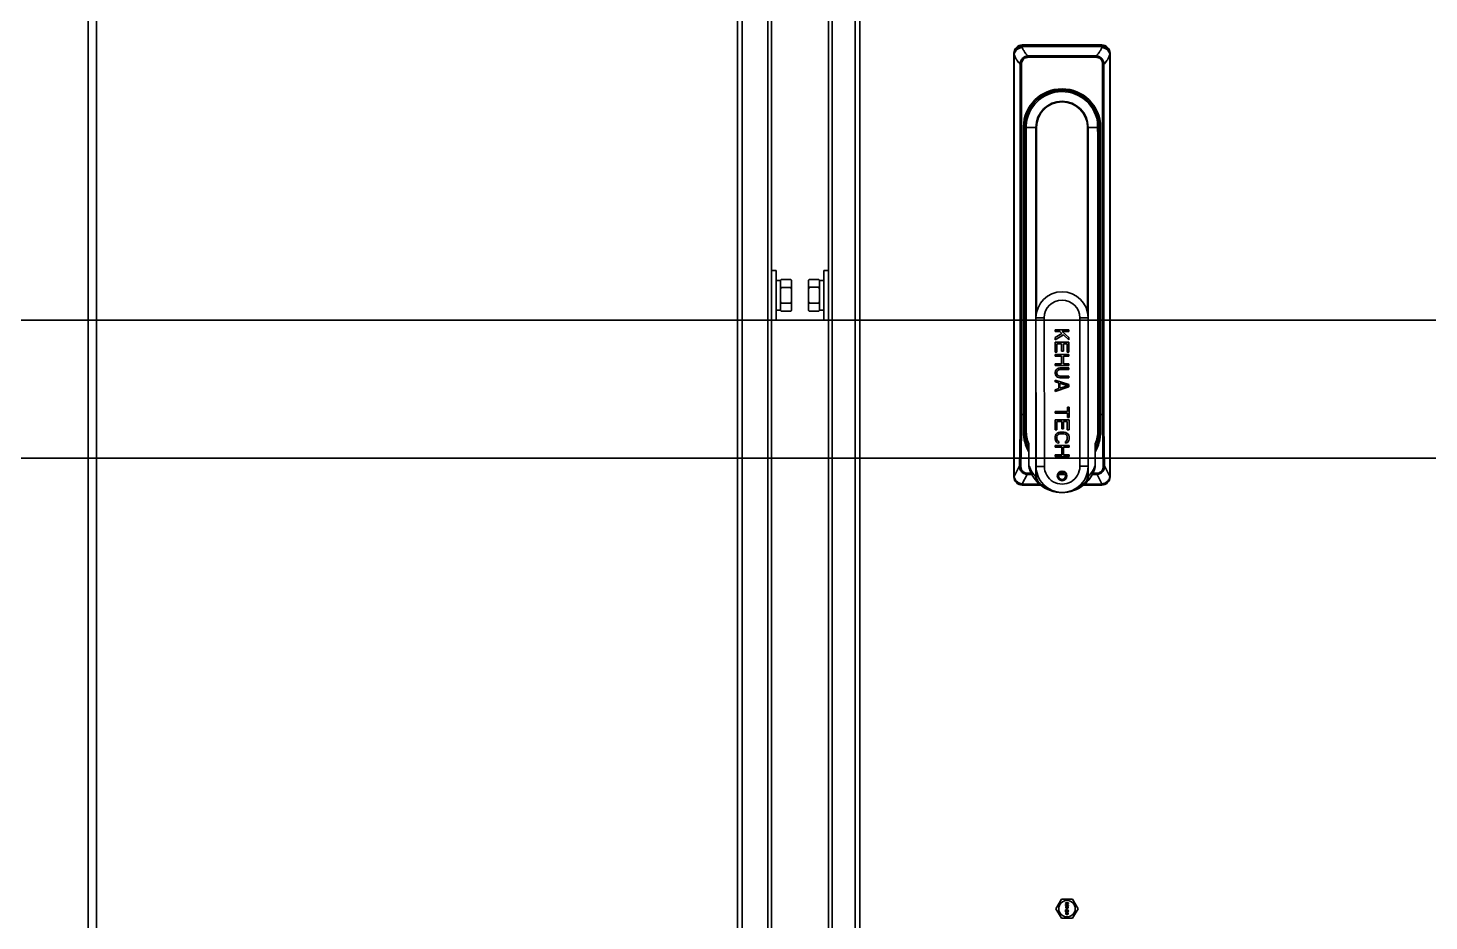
# Model space of a CAD drawing. Header units: millimetres. Extents: x 32496 to 166256, y 3504 to 23939.
# Drawn here: x 67167 to 67676, y 13066 to 13390 of the extents above; entities that cross this region are included whole.
import ezdxf

# ---------------------------------------------------------------- set-up
doc = ezdxf.new("R2010")
doc.units = ezdxf.units.MM
doc.layers.get('0').update_dxf_attribs({"lineweight": 35})

# ---------------------------------------------------------------- blocks, each defined once
blk = doc.blocks.new('DRGTJHYTHRTTR')
at = {"color": 7, "linetype": 'Continuous'}
for p, q in [((60371.04, -49682.69), (46149.04, -49682.69)), ((50389.04, -49732.69), (49034.04, -49732.69))]:
    blk.add_line(p, q, dxfattribs=at)
blk = doc.blocks.new('8-1250')
at = {"linetype": 'Continuous'}
for p, q in [((-5857.13, -32157.29), (-5857.13, -34666.29)), ((-5854.13, -32157.29), (-5854.13, -34666.29)), ((-5621.53, -34566.29), (-5621.53, -32553.29)), ((-5619.83, -32553.29), (-5619.83, -34566.29)), ((-5578.83, -34566.29), (-5578.83, -32553.29)), ((-5577.13, -32553.29), (-5577.13, -34566.29)), ((-5610.53, -34566.29), (-5610.53, -33570.79)), ((-5609.13, -33570.79), (-5609.13, -33675.66)), ((-5588.53, -33675.64), (-5588.53, -33570.79)), ((-5587.13, -33570.79), (-5587.13, -34566.29)), ((-5521.18, -33590.44), (-5521.18, -33590.86)), ((-5521.18, -33743.99), (-5521.18, -33590.86)), ((-5521.1, -33590.86), (-5521.18, -33590.86)), ((-5521.1, -33590.86), (-5521.1, -33743.99)), ((-5518.18, -33587.44), (-5518.18, -33587.98)), ((-5518.18, -33587.44), (-5489.33, -33587.44)), ((-5518.18, -33587.98), (-5518.18, -33588.34)), ((-5489.33, -33587.98), (-5518.18, -33587.98)), ((-5489.33, -33587.98), (-5489.33, -33587.44)), ((-5489.33, -33588.35), (-5489.33, -33587.98)), ((-5486.41, -33743.99), (-5486.41, -33590.86)), ((-5486.33, -33590.86), (-5486.41, -33590.86)), ((-5486.33, -33590.86), (-5486.33, -33590.44)), ((-5486.33, -33590.86), (-5486.33, -33743.99)), ((-5518.94, -33721.54), (-5518.94, -33594.33)), ((-5518.45, -33594.33), (-5518.94, -33594.33)), ((-5518.45, -33594.33), (-5518.45, -33721.54)), ((-5515.96, -33591.39), (-5515.96, -33591.88)), ((-5515.96, -33591.39), (-5491.54, -33591.39)), ((-5491.54, -33591.88), (-5515.96, -33591.88)), ((-5491.54, -33591.88), (-5491.54, -33591.39)), ((-5489.05, -33721.54), (-5489.05, -33594.33)), ((-5488.56, -33594.33), (-5489.05, -33594.33)), ((-5488.56, -33594.33), (-5488.56, -33721.54)), ((-5490.91, -33615.29), (-5490.91, -33617.34)), ((-5517.75, -33617.38), (-5517.25, -33617.41)), ((-5517.75, -33721.54), (-5517.75, -33617.48)), ((-5517.25, -33617.48), (-5517.75, -33617.48)), ((-5517.74, -33617.19), (-5517.24, -33617.2)), ((-5517.25, -33617.48), (-5517.25, -33721.54)), ((-5516.78, -33617.76), (-5516.78, -33617.76)), ((-5516.74, -33617.75), (-5516.75, -33617.75)), ((-5516.74, -33620.25), (-5516.74, -33620.14)), ((-5515.68, -33617.34), (-5516.73, -33617.34)), ((-5516.73, -33617.47), (-5516.73, -33617.34)), ((-5516.73, -33617.54), (-5516.73, -33617.47)), ((-5516.73, -33617.57), (-5516.73, -33617.47)), ((-5516.73, -33617.47), (-5516.73, -33617.54)), ((-5516.73, -33617.54), (-5516.73, -33617.57)), ((-5516.73, -33617.54), (-5516.73, -33617.57)), ((-5516.73, -33617.57), (-5516.73, -33617.54)), ((-5516.73, -33617.54), (-5516.73, -33618.03)), ((-5516.73, -33618.04), (-5516.73, -33617.57)), ((-5516.73, -33618.03), (-5516.73, -33618.74)), ((-5516.73, -33618.63), (-5516.73, -33618.04)), ((-5513.22, -33617.34), (-5515.68, -33617.34)), ((-5513.22, -33744.12), (-5513.22, -33617.34)), ((-5513, -33617.34), (-5513.22, -33617.34)), ((-5513, -33617.34), (-5513, -33684.54)), ((-5494.5, -33684.54), (-5494.5, -33617.34)), ((-5494.28, -33617.34), (-5494.5, -33617.34)), ((-5494.28, -33617.34), (-5494.28, -33713.66)), ((-5490.91, -33617.34), (-5494.28, -33617.34)), ((-5490.77, -33619.28), (-5490.77, -33619.28)), ((-5490.76, -33620.47), (-5490.77, -33619.28)), ((-5490.77, -33619.39), (-5490.77, -33619.28)), ((-5490.26, -33617.2), (-5489.76, -33617.19)), ((-5489.75, -33617.38), (-5490.25, -33617.41)), ((-5490.25, -33721.54), (-5490.25, -33617.48)), ((-5489.75, -33617.48), (-5490.25, -33617.48)), ((-5489.75, -33617.48), (-5489.75, -33721.54)), ((-5516.75, -33622.67), (-5516.75, -33622.68)), ((-5516.75, -33623.13), (-5516.75, -33623.12)), ((-5516.75, -33623.13), (-5516.75, -33727.34)), ((-5490.75, -33622.67), (-5490.75, -33622.68)), ((-5490.75, -33623.12), (-5490.75, -33727.34)), ((-5490.75, -33623.12), (-5490.75, -33623.12)), ((-5609.13, -33669.29), (-5607.53, -33669.29)), ((-5607.53, -33687.29), (-5607.53, -33669.29)), ((-5605.93, -33672.82), (-5605.63, -33672.52)), ((-5605.63, -33672.52), (-5602.23, -33672.52)), ((-5601.93, -33672.82), (-5602.23, -33672.52)), ((-5595.73, -33672.82), (-5595.46, -33672.54)), ((-5595.43, -33672.52), (-5595.46, -33672.54)), ((-5592.03, -33672.52), (-5595.43, -33672.52)), ((-5592.03, -33672.52), (-5592, -33672.54)), ((-5591.73, -33672.82), (-5592, -33672.54)), ((-5590.13, -33669.29), (-5590.13, -33687.29)), ((-5588.53, -33669.29), (-5590.13, -33669.29)), ((-5609.13, -33675.66), (-5609.13, -33680.92)), ((-5607.53, -33672.94), (-5605.93, -33672.94)), ((-5605.93, -33683.76), (-5605.93, -33672.82)), ((-5605.63, -33675.4), (-5602.23, -33675.4)), ((-5601.93, -33683.76), (-5601.93, -33672.82)), ((-5595.73, -33683.76), (-5595.73, -33672.82)), ((-5592.03, -33675.36), (-5595.43, -33675.36)), ((-5591.73, -33683.76), (-5591.73, -33672.82)), ((-5590.13, -33672.94), (-5591.73, -33672.94)), ((-5588.53, -33680.91), (-5588.53, -33675.64)), ((-5609.13, -33680.92), (-5609.13, -33925.66)), ((-5605.63, -33681.18), (-5602.23, -33681.18)), ((-5592.03, -33681.13), (-5595.43, -33681.13)), ((-5588.53, -33925.64), (-5588.53, -33680.91)), ((-5609.13, -33687.29), (-5607.53, -33687.29)), ((-5607.53, -33683.64), (-5605.93, -33683.64)), ((-5605.93, -33683.76), (-5605.63, -33684.06)), ((-5605.63, -33684.06), (-5602.23, -33684.06)), ((-5601.93, -33683.76), (-5602.23, -33684.06)), ((-5595.73, -33683.76), (-5595.46, -33684.03)), ((-5592.03, -33684.06), (-5595.43, -33684.06)), ((-5591.73, -33683.76), (-5592, -33684.03)), ((-5590.13, -33683.64), (-5591.73, -33683.64)), ((-5588.53, -33687.29), (-5590.13, -33687.29)), ((-5510.2, -33686.44), (-5513.2, -33686.45)), ((-5513.16, -33740.35), (-5513.2, -33686.45)), ((-5510.2, -33686.44), (-5510.16, -33740.34)), ((-5497.26, -33740.33), (-5497.3, -33686.43)), ((-5494.3, -33686.43), (-5497.3, -33686.43)), ((-5494.3, -33686.43), (-5494.26, -33740.33)), ((-5506.25, -33690.79), (-5506.25, -33691.4)), ((-5501.25, -33690.79), (-5506.25, -33690.79)), ((-5506.25, -33691.4), (-5504.54, -33691.4)), ((-5503.8, -33692.11), (-5506.24, -33693.63)), ((-5506.24, -33694.45), (-5503.27, -33692.62)), ((-5504.54, -33691.4), (-5503.8, -33692.11)), ((-5501.24, -33693.63), (-5503.69, -33691.4)), ((-5503.69, -33691.4), (-5501.25, -33691.4)), ((-5503.27, -33692.62), (-5501.24, -33694.44)), ((-5501.25, -33691.4), (-5501.25, -33690.79)), ((-5506.24, -33693.63), (-5506.24, -33694.45)), ((-5506.24, -33695.26), (-5506.24, -33698.91)), ((-5501.24, -33695.26), (-5506.24, -33695.26)), ((-5505.6, -33698.91), (-5505.6, -33695.87)), ((-5505.6, -33695.87), (-5503.9, -33695.87)), ((-5503.9, -33695.87), (-5503.9, -33698.51)), ((-5503.26, -33695.87), (-5501.88, -33695.86)), ((-5503.26, -33698.51), (-5503.26, -33695.87)), ((-5501.88, -33695.86), (-5501.88, -33698.91)), ((-5501.24, -33694.44), (-5501.24, -33693.63)), ((-5501.24, -33698.91), (-5501.24, -33695.26)), ((-5506.24, -33698.91), (-5505.6, -33698.91)), ((-5501.24, -33699.72), (-5506.24, -33699.73)), ((-5506.24, -33699.73), (-5506.24, -33700.34)), ((-5506.24, -33700.34), (-5503.9, -33700.33)), ((-5503.9, -33698.51), (-5503.26, -33698.51)), ((-5503.9, -33700.33), (-5503.9, -33703.18)), ((-5503.26, -33703.18), (-5503.26, -33700.33)), ((-5503.26, -33700.33), (-5501.24, -33700.33)), ((-5501.88, -33698.91), (-5501.24, -33698.91)), ((-5501.24, -33700.33), (-5501.24, -33699.72)), ((-5506.24, -33703.18), (-5506.24, -33703.79)), ((-5503.9, -33703.18), (-5506.24, -33703.18)), ((-5506.24, -33703.79), (-5501.24, -33703.78)), ((-5506.13, -33705.72), (-5506.23, -33706.23)), ((-5506.23, -33706.23), (-5506.23, -33706.63)), ((-5506.23, -33706.63), (-5506.13, -33707.14)), ((-5505.92, -33705.31), (-5506.13, -33705.72)), ((-5506.13, -33707.14), (-5505.91, -33707.55)), ((-5505.49, -33704.91), (-5505.92, -33705.31)), ((-5505.91, -33707.55), (-5505.49, -33707.95)), ((-5505.6, -33706.23), (-5505.49, -33705.82)), ((-5505.6, -33706.63), (-5505.6, -33706.23)), ((-5505.49, -33707.04), (-5505.6, -33706.63)), ((-5505.06, -33704.7), (-5505.49, -33704.91)), ((-5505.49, -33705.82), (-5505.28, -33705.51)), ((-5505.28, -33707.34), (-5505.49, -33707.04)), ((-5505.49, -33707.95), (-5505.06, -33708.15)), ((-5505.28, -33705.51), (-5504.96, -33705.31)), ((-5504.96, -33707.54), (-5505.28, -33707.34)), ((-5504.53, -33704.6), (-5505.06, -33704.7)), ((-5505.06, -33708.15), (-5504.53, -33708.26)), ((-5504.96, -33705.31), (-5504.53, -33705.21)), ((-5504.53, -33707.65), (-5504.96, -33707.54)), ((-5501.24, -33704.6), (-5504.53, -33704.6)), ((-5504.53, -33705.21), (-5501.23, -33705.21)), ((-5501.23, -33707.64), (-5504.53, -33707.65)), ((-5501.24, -33703.18), (-5503.26, -33703.18)), ((-5501.24, -33703.78), (-5501.24, -33703.18)), ((-5501.23, -33705.21), (-5501.24, -33704.6)), ((-5501.23, -33708.25), (-5501.23, -33707.64)), ((-5506.23, -33709.07), (-5506.23, -33709.68)), ((-5501.23, -33710.69), (-5506.23, -33709.07)), ((-5506.23, -33709.68), (-5504.95, -33710.08)), ((-5506.23, -33713.13), (-5501.23, -33711.5)), ((-5504.95, -33712.11), (-5506.23, -33712.52)), ((-5506.23, -33712.52), (-5506.23, -33713.13)), ((-5504.95, -33710.08), (-5504.95, -33712.11)), ((-5504.53, -33708.26), (-5501.23, -33708.25)), ((-5504.53, -33712.01), (-5504.53, -33710.18)), ((-5504.53, -33710.18), (-5501.66, -33711.1)), ((-5501.66, -33711.1), (-5504.53, -33712.01)), ((-5501.23, -33711.5), (-5501.23, -33710.69)), ((-5518.94, -33721.54), (-5518.45, -33721.54)), ((-5518.45, -33721.54), (-5517.75, -33721.54)), ((-5517.75, -33727.86), (-5517.75, -33721.54)), ((-5517.75, -33721.54), (-5517.25, -33721.54)), ((-5517.25, -33727.84), (-5517.25, -33721.54)), ((-5506.22, -33720.44), (-5506.22, -33721.05)), ((-5501.75, -33720.44), (-5506.22, -33720.44)), ((-5506.22, -33721.05), (-5501.75, -33721.05)), ((-5501.76, -33718.81), (-5501.75, -33720.44)), ((-5501.22, -33718.81), (-5501.76, -33718.81)), ((-5501.75, -33721.05), (-5501.75, -33722.67)), ((-5501.75, -33722.67), (-5501.22, -33722.67)), ((-5501.22, -33722.67), (-5501.22, -33718.81)), ((-5490.25, -33721.54), (-5490.25, -33727.84)), ((-5490.25, -33721.54), (-5489.75, -33721.54)), ((-5489.75, -33721.54), (-5489.75, -33727.86)), ((-5489.75, -33721.54), (-5489.05, -33721.54)), ((-5489.05, -33721.54), (-5488.56, -33721.54)), ((-5517.25, -33727.84), (-5516.72, -33727.84)), ((-5501.22, -33723.48), (-5506.22, -33723.49)), ((-5506.22, -33723.49), (-5506.22, -33727.14)), ((-5506.22, -33727.14), (-5505.58, -33727.14)), ((-5505.47, -33728.26), (-5505.9, -33728.67)), ((-5505.58, -33727.14), (-5505.58, -33724.1)), ((-5505.58, -33724.1), (-5503.88, -33724.1)), ((-5505.05, -33728.06), (-5505.47, -33728.26)), ((-5504.52, -33727.96), (-5505.05, -33728.06)), ((-5502.92, -33727.95), (-5504.52, -33727.96)), ((-5503.88, -33724.1), (-5503.88, -33726.74)), ((-5503.88, -33726.74), (-5503.24, -33726.74)), ((-5503.24, -33724.1), (-5501.86, -33724.09)), ((-5503.24, -33726.74), (-5503.24, -33724.1)), ((-5502.39, -33728.06), (-5502.92, -33727.95)), ((-5501.96, -33728.26), (-5502.39, -33728.06)), ((-5501.54, -33728.66), (-5501.96, -33728.26)), ((-5501.86, -33724.09), (-5501.86, -33727.14)), ((-5501.86, -33727.14), (-5501.22, -33727.14)), ((-5501.22, -33727.14), (-5501.22, -33723.48)), ((-5490.78, -33727.84), (-5490.25, -33727.84)), ((-5490.75, -33727.34), (-5490.75, -33727.34)), ((-5515.75, -33740.01), (-5515.75, -33732.84)), ((-5506.11, -33729.07), (-5506.22, -33729.58)), ((-5506.22, -33729.58), (-5506.22, -33730.5)), ((-5506.22, -33730.5), (-5506.11, -33731)), ((-5506.21, -33732.73), (-5506.21, -33733.34)), ((-5501.21, -33732.73), (-5506.21, -33732.73)), ((-5506.21, -33733.34), (-5503.87, -33733.34)), ((-5505.9, -33728.67), (-5506.11, -33729.07)), ((-5506.11, -33731), (-5505.9, -33731.41)), ((-5505.9, -33731.41), (-5505.47, -33731.81)), ((-5505.58, -33729.58), (-5505.47, -33729.17)), ((-5505.58, -33730.49), (-5505.58, -33729.58)), ((-5505.47, -33730.9), (-5505.58, -33730.49)), ((-5505.47, -33729.17), (-5505.26, -33728.87)), ((-5505.26, -33731.21), (-5505.47, -33730.9)), ((-5505.47, -33731.81), (-5504.94, -33731.92)), ((-5505.26, -33728.87), (-5504.94, -33728.67)), ((-5504.94, -33731.31), (-5505.26, -33731.21)), ((-5504.94, -33728.67), (-5504.51, -33728.56)), ((-5504.94, -33731.92), (-5504.94, -33731.31)), ((-5504.51, -33728.56), (-5502.92, -33728.56)), ((-5503.87, -33733.34), (-5503.87, -33736.18)), ((-5503.23, -33733.34), (-5501.21, -33733.33)), ((-5503.23, -33736.18), (-5503.23, -33733.34)), ((-5502.92, -33728.56), (-5502.49, -33728.66)), ((-5502.49, -33728.66), (-5502.17, -33728.87)), ((-5502.17, -33731.2), (-5502.49, -33731.3)), ((-5502.49, -33731.3), (-5502.49, -33731.91)), ((-5502.49, -33731.91), (-5501.96, -33731.81)), ((-5502.17, -33728.87), (-5501.96, -33729.17)), ((-5501.96, -33730.9), (-5502.17, -33731.2)), ((-5501.96, -33729.17), (-5501.85, -33729.58)), ((-5501.85, -33730.49), (-5501.96, -33730.9)), ((-5501.96, -33731.81), (-5501.53, -33731.41)), ((-5501.85, -33729.58), (-5501.85, -33730.49)), ((-5501.32, -33729.07), (-5501.54, -33728.66)), ((-5501.53, -33731.41), (-5501.32, -33731)), ((-5501.22, -33729.58), (-5501.32, -33729.07)), ((-5501.32, -33731), (-5501.22, -33730.49)), ((-5501.22, -33730.49), (-5501.22, -33729.58)), ((-5501.21, -33733.33), (-5501.21, -33732.73)), ((-5491.75, -33732.84), (-5491.75, -33740.01)), ((-5506.21, -33736.18), (-5506.21, -33736.79)), ((-5503.87, -33736.18), (-5506.21, -33736.18)), ((-5506.21, -33736.79), (-5501.21, -33736.79)), ((-5501.21, -33736.18), (-5503.23, -33736.18)), ((-5501.21, -33736.79), (-5501.21, -33736.18)), ((-5519.19, -33740.15), (-5521.1, -33743.99)), ((-5518.18, -33746.71), (-5516.45, -33743.25)), ((-5516.45, -33742.86), (-5516.45, -33743.25)), ((-5514.93, -33742.86), (-5516.45, -33742.86)), ((-5514.75, -33743.25), (-5516.45, -33743.25)), ((-5513.16, -33740.35), (-5510.16, -33740.34)), ((-5513, -33741.93), (-5513, -33744.12)), ((-5502.67, -33743.25), (-5504.83, -33743.25)), ((-5503, -33742.86), (-5504.5, -33742.86)), ((-5497.26, -33740.33), (-5494.26, -33740.33)), ((-5494.5, -33744.12), (-5494.5, -33742.37)), ((-5494.28, -33740.54), (-5494.28, -33744.12)), ((-5491.05, -33743.25), (-5492.75, -33743.25)), ((-5491.05, -33742.86), (-5492.58, -33742.86)), ((-5492.09, -33741.83), (-5492.09, -33741.83)), ((-5491.05, -33743.25), (-5491.05, -33742.86)), ((-5491.05, -33743.25), (-5489.33, -33746.71)), ((-5486.41, -33743.99), (-5488.32, -33740.15)), ((-5521.18, -33743.99), (-5521.18, -33744.14)), ((-5521.1, -33743.99), (-5521.18, -33743.99)), ((-5518.18, -33746.71), (-5518.18, -33746.86)), ((-5518.18, -33746.86), (-5518.18, -33747.14)), ((-5518.18, -33746.86), (-5511.84, -33746.86)), ((-5511.46, -33747.14), (-5518.18, -33747.14)), ((-5513.22, -33744.12), (-5513, -33744.12)), ((-5489.33, -33747.14), (-5496.04, -33747.14)), ((-5495.74, -33746.93), (-5494.31, -33745.53)), ((-5495.74, -33746.93), (-5495.74, -33746.93)), ((-5495.66, -33746.86), (-5489.33, -33746.86)), ((-5494.5, -33744.12), (-5494.28, -33744.12)), ((-5494.31, -33745.53), (-5493.09, -33743.87)), ((-5489.33, -33746.86), (-5489.33, -33746.71)), ((-5489.33, -33747.14), (-5489.33, -33746.86)), ((-5486.41, -33743.99), (-5486.33, -33743.99)), ((-5486.33, -33744.14), (-5486.33, -33743.99)), ((-5506, -33900.85), (-5503.97, -33897.35)), ((-5503.97, -33904.35), (-5506, -33900.85)), ((-5499.93, -33897.35), (-5503.97, -33897.35)), ((-5502.45, -33898.87), (-5502.45, -33898.75)), ((-5502.45, -33898.75), (-5501.45, -33898.75)), ((-5501.67, -33898.87), (-5502.45, -33899.17)), ((-5501.67, -33898.87), (-5502.45, -33898.87)), ((-5502.45, -33899.33), (-5502.45, -33899.17)), ((-5502.45, -33899.33), (-5501.67, -33899.62)), ((-5502.45, -33899.75), (-5502.45, -33899.62)), ((-5502.45, -33899.62), (-5501.67, -33899.62)), ((-5501.45, -33899.75), (-5502.45, -33899.75)), ((-5502.43, -33900.14), (-5502.45, -33900.25)), ((-5502.45, -33900.35), (-5502.45, -33900.25)), ((-5502.45, -33900.35), (-5502.43, -33900.46)), ((-5502.45, -33902.04), (-5502.45, -33901.29)), ((-5502.45, -33901.29), (-5502.35, -33901.29)), ((-5502.37, -33900.04), (-5502.43, -33900.14)), ((-5502.43, -33900.46), (-5502.37, -33900.56)), ((-5502.28, -33899.98), (-5502.37, -33900.04)), ((-5502.37, -33900.56), (-5502.28, -33900.62)), ((-5502.35, -33899.25), (-5501.45, -33898.94)), ((-5501.45, -33899.56), (-5502.35, -33899.25)), ((-5502.35, -33900.23), (-5502.33, -33900.17)), ((-5502.35, -33900.23), (-5502.35, -33900.37)), ((-5502.33, -33900.44), (-5502.35, -33900.37)), ((-5501.82, -33901.87), (-5502.35, -33901.29)), ((-5502.33, -33900.17), (-5502.28, -33900.1)), ((-5502.28, -33900.5), (-5502.33, -33900.44)), ((-5502.18, -33899.94), (-5502.28, -33899.98)), ((-5502.28, -33900.1), (-5502.22, -33900.06)), ((-5502.22, -33900.54), (-5502.28, -33900.5)), ((-5502.28, -33900.62), (-5502.18, -33900.67)), ((-5502.22, -33900.06), (-5502.16, -33900.04)), ((-5502.16, -33900.56), (-5502.22, -33900.54)), ((-5502.03, -33899.92), (-5502.18, -33899.94)), ((-5502.07, -33900.67), (-5502.18, -33900.67)), ((-5502.09, -33900.04), (-5502.16, -33900.04)), ((-5502.16, -33900.56), (-5502.09, -33900.56)), ((-5502.13, -33901), (-5502.13, -33900.96)), ((-5502.13, -33900.96), (-5501.99, -33900.96)), ((-5501.99, -33901), (-5502.13, -33901)), ((-5502.09, -33900.04), (-5502.03, -33900.06)), ((-5502.03, -33900.54), (-5502.09, -33900.56)), ((-5502.07, -33900.83), (-5502.09, -33900.85)), ((-5502.09, -33900.85), (-5501.99, -33900.96)), ((-5501.99, -33901), (-5502.09, -33901.1)), ((-5502.09, -33901.1), (-5502.07, -33901.12)), ((-5502.07, -33900.67), (-5501.96, -33900.62)), ((-5501.94, -33900.96), (-5502.07, -33900.83)), ((-5502.07, -33901.12), (-5501.94, -33901)), ((-5502.03, -33899.92), (-5501.88, -33899.92)), ((-5502.03, -33900.06), (-5501.99, -33900.1)), ((-5501.99, -33900.5), (-5502.03, -33900.54)), ((-5501.99, -33900.1), (-5501.94, -33900.17)), ((-5501.94, -33900.44), (-5501.99, -33900.5)), ((-5501.96, -33900.62), (-5501.9, -33900.56)), ((-5501.94, -33900.17), (-5501.92, -33900.23)), ((-5501.92, -33900.37), (-5501.94, -33900.44)), ((-5501.82, -33900.83), (-5501.94, -33900.96)), ((-5501.94, -33901), (-5501.82, -33901.12)), ((-5501.84, -33900.14), (-5501.92, -33900.02)), ((-5501.88, -33900.02), (-5501.92, -33900.02)), ((-5501.92, -33900.37), (-5501.92, -33900.23)), ((-5501.9, -33900.56), (-5501.84, -33900.46)), ((-5501.9, -33900.96), (-5501.79, -33900.85)), ((-5501.9, -33900.96), (-5501.75, -33900.96)), ((-5501.79, -33901.1), (-5501.9, -33901)), ((-5501.75, -33901), (-5501.9, -33901)), ((-5501.73, -33899.94), (-5501.88, -33899.92)), ((-5501.88, -33900.02), (-5501.75, -33900.04)), ((-5501.82, -33900.25), (-5501.84, -33900.14)), ((-5501.84, -33900.46), (-5501.82, -33900.35)), ((-5501.82, -33900.25), (-5501.82, -33900.35)), ((-5501.79, -33900.85), (-5501.82, -33900.83)), ((-5501.82, -33901.12), (-5501.79, -33901.1)), ((-5501.75, -33900.04), (-5501.69, -33900.06)), ((-5501.75, -33900.96), (-5501.75, -33901)), ((-5501.62, -33899.98), (-5501.73, -33899.94)), ((-5501.69, -33900.06), (-5501.62, -33900.1)), ((-5501.62, -33900.48), (-5501.69, -33900.52)), ((-5501.69, -33900.62), (-5501.69, -33900.52)), ((-5501.69, -33900.62), (-5501.62, -33900.6)), ((-5501.69, -33901.42), (-5501.69, -33901.31)), ((-5501.6, -33901.33), (-5501.69, -33901.31)), ((-5501.54, -33900.04), (-5501.62, -33899.98)), ((-5501.62, -33900.1), (-5501.58, -33900.17)), ((-5501.58, -33900.42), (-5501.62, -33900.48)), ((-5501.62, -33900.6), (-5501.54, -33900.54)), ((-5501.58, -33900.17), (-5501.56, -33900.23)), ((-5501.56, -33900.35), (-5501.58, -33900.42)), ((-5501.56, -33900.35), (-5501.56, -33900.23)), ((-5501.48, -33900.14), (-5501.54, -33900.04)), ((-5501.54, -33900.54), (-5501.48, -33900.44)), ((-5501.45, -33900.25), (-5501.48, -33900.14)), ((-5501.48, -33900.44), (-5501.45, -33900.33)), ((-5501.45, -33898.75), (-5501.45, -33898.94)), ((-5501.45, -33899.56), (-5501.45, -33899.75)), ((-5501.45, -33900.25), (-5501.45, -33900.33)), ((-5499.93, -33897.35), (-5497.91, -33900.85)), ((-5497.91, -33900.85), (-5499.93, -33904.35)), ((-5503.97, -33904.35), (-5499.93, -33904.35)), ((-5502.35, -33902.04), (-5502.45, -33902.04)), ((-5502.43, -33902.46), (-5502.45, -33902.58)), ((-5502.45, -33902.58), (-5502.43, -33902.71)), ((-5502.37, -33902.35), (-5502.43, -33902.46)), ((-5502.43, -33902.71), (-5502.37, -33902.81)), ((-5502.31, -33902.29), (-5502.37, -33902.35)), ((-5502.37, -33902.81), (-5502.31, -33902.87)), ((-5502.35, -33901.46), (-5502.35, -33902.04)), ((-5502.35, -33901.46), (-5501.88, -33901.98)), ((-5502.35, -33902.58), (-5502.33, -33902.48)), ((-5502.33, -33902.69), (-5502.35, -33902.58)), ((-5502.33, -33902.48), (-5502.28, -33902.42)), ((-5502.28, -33902.75), (-5502.33, -33902.69)), ((-5502.22, -33902.25), (-5502.31, -33902.29)), ((-5502.31, -33902.87), (-5502.22, -33902.92)), ((-5502.28, -33902.42), (-5502.16, -33902.33)), ((-5502.16, -33902.83), (-5502.28, -33902.75)), ((-5502.16, -33902.23), (-5502.22, -33902.25)), ((-5502.22, -33902.92), (-5502.16, -33902.94)), ((-5502.05, -33902.21), (-5502.16, -33902.23)), ((-5502.16, -33902.33), (-5502.03, -33902.31)), ((-5502.03, -33902.85), (-5502.16, -33902.83)), ((-5502.16, -33902.94), (-5502.05, -33902.96)), ((-5502.05, -33902.21), (-5501.86, -33902.21)), ((-5501.86, -33902.96), (-5502.05, -33902.96)), ((-5501.88, -33902.31), (-5502.03, -33902.31)), ((-5502.03, -33902.85), (-5501.88, -33902.85)), ((-5501.88, -33901.98), (-5501.82, -33902.02)), ((-5501.88, -33902.31), (-5501.75, -33902.33)), ((-5501.75, -33902.83), (-5501.88, -33902.85)), ((-5501.75, -33902.23), (-5501.86, -33902.21)), ((-5501.86, -33902.96), (-5501.75, -33902.94)), ((-5501.73, -33901.92), (-5501.82, -33901.87)), ((-5501.82, -33902.02), (-5501.73, -33902.04)), ((-5501.69, -33902.25), (-5501.75, -33902.23)), ((-5501.75, -33902.33), (-5501.62, -33902.42)), ((-5501.62, -33902.75), (-5501.75, -33902.83)), ((-5501.75, -33902.94), (-5501.69, -33902.92)), ((-5501.73, -33901.92), (-5501.69, -33901.92)), ((-5501.69, -33902.04), (-5501.73, -33902.04)), ((-5501.69, -33901.42), (-5501.62, -33901.46)), ((-5501.62, -33901.87), (-5501.69, -33901.92)), ((-5501.69, -33902.04), (-5501.6, -33902.02)), ((-5501.6, -33902.29), (-5501.69, -33902.25)), ((-5501.69, -33902.92), (-5501.6, -33902.87)), ((-5501.62, -33901.46), (-5501.58, -33901.52)), ((-5501.58, -33901.81), (-5501.62, -33901.87)), ((-5501.62, -33902.42), (-5501.58, -33902.48)), ((-5501.58, -33902.69), (-5501.62, -33902.75)), ((-5501.52, -33901.42), (-5501.6, -33901.33)), ((-5501.6, -33902.02), (-5501.52, -33901.94)), ((-5501.54, -33902.35), (-5501.6, -33902.29)), ((-5501.6, -33902.87), (-5501.54, -33902.81)), ((-5501.58, -33901.52), (-5501.56, -33901.62)), ((-5501.56, -33901.71), (-5501.58, -33901.81)), ((-5501.58, -33902.48), (-5501.56, -33902.58)), ((-5501.56, -33902.58), (-5501.58, -33902.69)), ((-5501.56, -33901.71), (-5501.56, -33901.62)), ((-5501.48, -33902.46), (-5501.54, -33902.35)), ((-5501.54, -33902.81), (-5501.48, -33902.71)), ((-5501.48, -33901.5), (-5501.52, -33901.42)), ((-5501.52, -33901.94), (-5501.48, -33901.85)), ((-5501.45, -33901.64), (-5501.48, -33901.5)), ((-5501.48, -33901.85), (-5501.45, -33901.73)), ((-5501.45, -33902.58), (-5501.48, -33902.46)), ((-5501.48, -33902.71), (-5501.45, -33902.58)), ((-5501.45, -33901.64), (-5501.45, -33901.73))]:
    blk.add_line(p, q, dxfattribs=at)
for points in [[(-5516.73, -33618.74), (-5516.73, -33619.09), (-5516.73, -33619.45), (-5516.74, -33619.81), (-5516.74, -33620.18), (-5516.74, -33620.56), (-5516.74, -33620.95), (-5516.75, -33621.73)], [(-5516.75, -33621.73), (-5516.75, -33622.13), (-5516.75, -33622.52), (-5516.75, -33622.67)], [(-5490.75, -33622.67), (-5490.76, -33621.77), (-5490.76, -33620.47)], [(-5493.09, -33743.87), (-5492.2, -33742.13), (-5492.09, -33741.83)]]:
    blk.add_lwpolyline(points, dxfattribs=at)
for centre, radius in [((-5503.71, -33743.79), 1.75), ((-5503.75, -33743.84), 1.25), ((-5501.95, -33900.85), 3)]:
    blk.add_circle(centre, radius, dxfattribs=at)
for centre, radius, start, end in [((-5518.18, -33590.44), 3, 90, 180), ((-5489.33, -33590.44), 3, 0, 90), ((-5503.75, -33617.34), 13.99, 0.6085, 179.4017), ((-5503.75, -33617.34), 13.49, 0.6085, 179.4014), ((-5503.75, -33617.34), 13, 9.073, 183.051), ((-5503.75, -33617.34), 9.47, 0, 179.9993), ((-5503.75, -33617.34), 9.25, 0, 180), ((-5521.51, -33617.15), 3.77, 356.5269, 359.4018), ((-5516.13, -33617.48), 1.62, 176.5272, 179.9995), ((-5521.44, -33617.16), 4.2, 357.5431, 359.491), ((-5521.44, -33617.16), 4.2, 356.569, 357.5431), ((-5515.94, -33617.34), 1.31, 183.0386, 185.3383), ((-5516.09, -33617.48), 1.16, 176.6483, 179.9981), ((-5520.73, -33616.94), 3.55, 349.9539, 353.3266), ((-5520.75, -33616.94), 3.57, 353.3337, 0.0525), ((-5516.57, -33614.73), 3.04, 266.0189, 266.2111), ((-5516.23, -33615.95), 2.31, 257.0342, 257.4678), ((-5504.92, -33617.55), 11.81, 178.957, 179.606), ((-5492.49, -33617.58), 24.24, 179.4304, 179.7465), ((-5504.92, -33617.55), 11.81, 179.606, 179.9288), ((-5504.92, -33617.55), 11.81, 180.097, 181.0455), ((-5491.06, -33612.04), 5.74, 271.6529, 271.7848), ((-5486.67, -33616.94), 3.65, 179.9406, 186.5807), ((-5486.69, -33616.94), 3.63, 186.5886, 188.2112), ((-5486.7, -33616.94), 3.62, 188.211, 189.9246), ((-5485.93, -33617.16), 4.33, 180.5197, 183.3972), ((-5491.41, -33617.48), 1.16, 1.3534, 3.3175), ((-5491.41, -33617.48), 1.16, 359.9988, 1.3535), ((-5485.86, -33617.15), 3.9, 180.6087, 183.3381), ((-5491.48, -33617.48), 1.73, 0.0757, 3.515), ((-5398.98, -33623.12), 117.77, 179.7837, 180.0022), ((-5608.52, -33623.11), 117.77, 359.9945, 0.2094), ((-5604.69, -33675.09), 3.56, 39.1364, 39.5013), ((-5503.75, -33686.44), 9.45, 0.0434, 180.0434), ((-5503.75, -33686.44), 6.45, 0.0434, 180.0434), ((-5603.17, -33681.49), 3.56, 219.1364, 219.5008), ((-5592.91, -33681.47), 3.61, 218.7103, 219.1339), ((-5591.59, -33680.28), 5.39, 224.1246, 224.5652), ((-5595.86, -33680.28), 5.38, 315.4348, 315.8754), ((-5594.54, -33681.47), 3.61, 320.8641, 321.2897), ((-5503.75, -33727.84), 13.5, 180, 206.9748), ((-5503.75, -33727.34), 13, 180, 201.6689), ((-5503.75, -33727.84), 13.5, 332.9765, 0.0002), ((-5503.75, -33727.84), 13.5, 332.9651, 0.0002), ((-5503.75, -33727.34), 13, 338.3325, 359.9894), ((-5503.75, -33737.34), 12.5, 201.0705, 230.1269), ((-5503.71, -33740.34), 9.45, 180.0434, 0.0434), ((-5503.71, -33740.34), 6.45, 180.0434, 0.0434), ((-5503.75, -33737.34), 12.5, 309.8738, 338.9298), ((-5518.71, -33743.99), 2.47, 180.0115, 186.8252), ((-5518.18, -33744.14), 3, 180, 270), ((-5518.71, -33743.99), 2.47, 186.8254, 187.3344), ((-5518.7, -33743.99), 2.47, 187.3345, 187.8562), ((-5503.75, -33737.34), 12.5, 230.1282, 309.8726), ((-5503.75, -33737.34), 12.2, 230.1665, 250.0186), ((-5503.75, -33737.34), 12.2, 291.8854, 309.9422), ((-5489.33, -33744.14), 3, 270, 0), ((-5488.78, -33743.99), 2.45, 356.554, 0.0012)]:
    blk.add_arc(centre, radius, start, end, dxfattribs=at)
for points, knots in [([(-5521.18, -33590.44), (-5521.18, -33590.28), (-5521.14, -33589.95), (-5520.9, -33589.32), (-5520.32, -33588.62), (-5519.33, -33588.1), (-5518.57, -33587.98), (-5518.18, -33587.98)], [0, 0, 0, 0, 0.113034, 0.22817, 0.468864, 0.728208, 1, 1, 1, 1]), ([(-5521.18, -33590.86), (-5521.18, -33590.7), (-5521.14, -33590.36), (-5520.9, -33589.72), (-5520.32, -33589.01), (-5519.33, -33588.47), (-5518.56, -33588.35), (-5518.17, -33588.35)], [0, 0, 0, 0, 0.114852, 0.230705, 0.472166, 0.730466, 1, 1, 1, 1]), ([(-5521.1, -33590.86), (-5521.05, -33590.55), (-5520.82, -33589.91), (-5520.15, -33589.13), (-5519.24, -33588.57), (-5518.53, -33588.38), (-5518.17, -33588.35)], [0, 0, 0, 0, 0.23134, 0.478951, 0.738349, 1, 1, 1, 1]), ([(-5518.94, -33594.33), (-5519.15, -33594.2), (-5519.57, -33593.82), (-5520.12, -33593.06), (-5520.64, -33592.05), (-5520.95, -33591.28), (-5521.1, -33590.86)], [0, 0, 0, 0, 0.17955, 0.403232, 0.676336, 1, 1, 1, 1]), ([(-5515.96, -33591.39), (-5516.18, -33591.28), (-5516.6, -33590.97), (-5517.17, -33590.3), (-5517.71, -33589.41), (-5518.02, -33588.72), (-5518.18, -33588.34)], [0, 0, 0, 0, 0.185737, 0.410623, 0.681319, 1, 1, 1, 1]), ([(-5489.33, -33588.35), (-5489.48, -33588.72), (-5489.8, -33589.41), (-5490.34, -33590.3), (-5490.9, -33590.97), (-5491.33, -33591.28), (-5491.54, -33591.39)], [0, 0, 0, 0, 0.31869, 0.589388, 0.814287, 1, 1, 1, 1]), ([(-5489.33, -33587.98), (-5488.94, -33587.98), (-5488.18, -33588.1), (-5487.19, -33588.62), (-5486.6, -33589.32), (-5486.37, -33589.95), (-5486.33, -33590.28), (-5486.33, -33590.44)], [0, 0, 0, 0, 0.271803, 0.53114, 0.771824, 0.88696, 1, 1, 1, 1]), ([(-5489.33, -33588.35), (-5488.97, -33588.38), (-5488.27, -33588.57), (-5487.36, -33589.13), (-5486.68, -33589.91), (-5486.45, -33590.55), (-5486.41, -33590.86)], [0, 0, 0, 0, 0.261658, 0.521043, 0.768648, 1, 1, 1, 1]), ([(-5486.33, -33590.86), (-5486.33, -33590.53), (-5486.5, -33589.85), (-5487.18, -33589.01), (-5488.17, -33588.47), (-5488.94, -33588.35), (-5489.33, -33588.35)], [0, 0, 0, 0, 0.229582, 0.47159, 0.730207, 1, 1, 1, 1]), ([(-5486.41, -33590.86), (-5486.56, -33591.28), (-5486.86, -33592.05), (-5487.39, -33593.06), (-5487.93, -33593.82), (-5488.35, -33594.2), (-5488.56, -33594.33)], [0, 0, 0, 0, 0.323763, 0.596917, 0.820554, 1, 1, 1, 1]), ([(-5518.94, -33594.33), (-5518.94, -33593.94), (-5518.78, -33593.17), (-5518.12, -33592.19), (-5517.12, -33591.54), (-5516.35, -33591.39), (-5515.96, -33591.39)], [0, 0, 0, 0, 0.250024, 0.500035, 0.750008, 1, 1, 1, 1]), ([(-5518.45, -33594.33), (-5518.45, -33594.01), (-5518.32, -33593.36), (-5517.77, -33592.54), (-5517.07, -33592.09), (-5516.45, -33591.92), (-5516.12, -33591.88), (-5515.96, -33591.88)], [0, 0, 0, 0, 0.249666, 0.499316, 0.749095, 0.874547, 1, 1, 1, 1]), ([(-5491.54, -33591.39), (-5491.15, -33591.39), (-5490.38, -33591.54), (-5489.39, -33592.19), (-5488.72, -33593.17), (-5488.56, -33593.94), (-5488.56, -33594.33)], [0, 0, 0, 0, 0.249996, 0.499947, 0.749986, 1, 1, 1, 1]), ([(-5491.54, -33591.88), (-5491.38, -33591.88), (-5491.05, -33591.92), (-5490.43, -33592.09), (-5489.73, -33592.54), (-5489.18, -33593.36), (-5489.05, -33594.01), (-5489.05, -33594.33)], [0, 0, 0, 0, 0.125445, 0.250896, 0.50066, 0.750322, 1, 1, 1, 1]), ([(-5516.74, -33616.46), (-5516.83, -33616.52), (-5516.97, -33616.61), (-5517.11, -33616.79), (-5517.16, -33616.89), (-5517.18, -33616.94)], [0, 0, 0, 0, 0.50974, 0.745829, 1, 1, 1, 1]), ([(-5490.32, -33616.93), (-5490.37, -33616.81), (-5490.54, -33616.58), (-5490.78, -33616.44), (-5490.91, -33616.38)], [0, 0, 0, 0, 0.473968, 1, 1, 1, 1]), ([(-5516.75, -33618.2), (-5516.82, -33618.18), (-5516.96, -33618.15), (-5517.13, -33618.06), (-5517.24, -33617.92), (-5517.25, -33617.81), (-5517.25, -33617.75)], [0, 0, 0, 0, 0.313124, 0.560512, 0.771594, 1, 1, 1, 1]), ([(-5517.18, -33616.94), (-5517.19, -33616.96), (-5517.21, -33617.04), (-5517.23, -33617.13), (-5517.24, -33617.2)], [0, 0, 0, 0, 0.258298, 1, 1, 1, 1]), ([(-5517.19, -33617.65), (-5517.2, -33617.63), (-5517.22, -33617.6), (-5517.23, -33617.57), (-5517.23, -33617.56)], [0, 0, 0, 0, 0.739998, 1, 1, 1, 1]), ([(-5516.78, -33617.76), (-5516.87, -33617.75), (-5517.01, -33617.74), (-5517.15, -33617.69), (-5517.19, -33617.65)], [0, 0, 0, 0, 0.606211, 1, 1, 1, 1]), ([(-5516.75, -33622.68), (-5516.75, -33622.48), (-5516.75, -33621.67), (-5516.74, -33620.86), (-5516.74, -33620.25)], [0, 0, 0, 0, 0.245803, 1, 1, 1, 1]), ([(-5490.77, -33619.28), (-5490.78, -33619.18), (-5490.87, -33618.54), (-5490.91, -33617.89), (-5490.91, -33617.34)], [0, 0, 0, 0, 0.154088, 1, 1, 1, 1]), ([(-5490.31, -33617.65), (-5490.36, -33617.7), (-5490.57, -33617.76), (-5490.76, -33617.77), (-5490.88, -33617.77)], [0, 0, 0, 0, 0.375179, 1, 1, 1, 1]), ([(-5490.25, -33617.75), (-5490.25, -33617.81), (-5490.27, -33617.94), (-5490.41, -33618.08), (-5490.62, -33618.17), (-5490.78, -33618.21), (-5490.87, -33618.22)], [0, 0, 0, 0, 0.216502, 0.421379, 0.673351, 1, 1, 1, 1]), ([(-5490.75, -33622.68), (-5490.75, -33622.41), (-5490.76, -33621.31), (-5490.77, -33620.21), (-5490.77, -33619.39)], [0, 0, 0, 0, 0.245224, 1, 1, 1, 1]), ([(-5490.26, -33617.2), (-5490.26, -33617.17), (-5490.28, -33617.08), (-5490.3, -33617), (-5490.32, -33616.93)], [0, 0, 0, 0, 0.243354, 1, 1, 1, 1]), ([(-5490.27, -33617.56), (-5490.27, -33617.57), (-5490.28, -33617.6), (-5490.3, -33617.63), (-5490.31, -33617.65)], [0, 0, 0, 0, 0.260199, 1, 1, 1, 1]), ([(-5605.93, -33672.85), (-5605.9, -33672.82), (-5605.81, -33672.7), (-5605.71, -33672.59), (-5605.63, -33672.52)], [0, 0, 0, 0, 0.244558, 1, 1, 1, 1]), ([(-5601.94, -33672.83), (-5601.96, -33672.8), (-5602.06, -33672.69), (-5602.15, -33672.59), (-5602.23, -33672.52)], [0, 0, 0, 0, 0.244878, 1, 1, 1, 1]), ([(-5595.46, -33672.54), (-5595.48, -33672.57), (-5595.57, -33672.66), (-5595.66, -33672.76), (-5595.73, -33672.84)], [0, 0, 0, 0, 0.255063, 1, 1, 1, 1]), ([(-5592, -33672.54), (-5591.97, -33672.57), (-5591.88, -33672.66), (-5591.79, -33672.76), (-5591.73, -33672.84)], [0, 0, 0, 0, 0.255062, 1, 1, 1, 1]), ([(-5605.63, -33675.4), (-5605.65, -33675.38), (-5605.76, -33675.27), (-5605.86, -33675.16), (-5605.93, -33675.07)], [0, 0, 0, 0, 0.255352, 1, 1, 1, 1]), ([(-5602.23, -33675.4), (-5602.2, -33675.38), (-5602.1, -33675.27), (-5602, -33675.16), (-5601.93, -33675.07)], [0, 0, 0, 0, 0.255353, 1, 1, 1, 1]), ([(-5595.73, -33675.03), (-5595.7, -33675.06), (-5595.61, -33675.17), (-5595.51, -33675.28), (-5595.43, -33675.36)], [0, 0, 0, 0, 0.244408, 1, 1, 1, 1]), ([(-5591.73, -33675.03), (-5591.75, -33675.06), (-5591.85, -33675.17), (-5591.95, -33675.28), (-5592.03, -33675.36)], [0, 0, 0, 0, 0.244408, 1, 1, 1, 1]), ([(-5605.93, -33681.51), (-5605.9, -33681.48), (-5605.81, -33681.36), (-5605.71, -33681.26), (-5605.63, -33681.18)], [0, 0, 0, 0, 0.244558, 1, 1, 1, 1]), ([(-5601.93, -33681.51), (-5601.95, -33681.48), (-5602.05, -33681.36), (-5602.15, -33681.26), (-5602.23, -33681.18)], [0, 0, 0, 0, 0.244558, 1, 1, 1, 1]), ([(-5595.43, -33681.13), (-5595.45, -33681.16), (-5595.56, -33681.27), (-5595.66, -33681.38), (-5595.73, -33681.47)], [0, 0, 0, 0, 0.255212, 1, 1, 1, 1]), ([(-5592.03, -33681.13), (-5592, -33681.16), (-5591.9, -33681.27), (-5591.8, -33681.38), (-5591.73, -33681.47)], [0, 0, 0, 0, 0.255211, 1, 1, 1, 1]), ([(-5605.63, -33684.06), (-5605.65, -33684.04), (-5605.75, -33683.94), (-5605.85, -33683.83), (-5605.91, -33683.75)], [0, 0, 0, 0, 0.255041, 1, 1, 1, 1]), ([(-5602.23, -33684.06), (-5602.2, -33684.04), (-5602.1, -33683.93), (-5602, -33683.82), (-5601.93, -33683.73)], [0, 0, 0, 0, 0.255353, 1, 1, 1, 1]), ([(-5595.71, -33683.75), (-5595.69, -33683.77), (-5595.61, -33683.87), (-5595.52, -33683.96), (-5595.46, -33684.03)], [0, 0, 0, 0, 0.245496, 1, 1, 1, 1]), ([(-5591.74, -33683.75), (-5591.76, -33683.77), (-5591.85, -33683.87), (-5591.93, -33683.96), (-5592, -33684.03)], [0, 0, 0, 0, 0.245497, 1, 1, 1, 1]), ([(-5518.94, -33721.54), (-5518.94, -33723.09), (-5518.96, -33729.3), (-5519.06, -33735.5), (-5519.19, -33740.15)], [0, 0, 0, 0, 0.250498, 1, 1, 1, 1]), ([(-5518.7, -33740.21), (-5518.66, -33738.66), (-5518.51, -33732.44), (-5518.45, -33726.21), (-5518.45, -33721.54)], [0, 0, 0, 0, 0.249306, 1, 1, 1, 1]), ([(-5489.05, -33721.54), (-5489.05, -33723.1), (-5489.03, -33729.32), (-5488.93, -33735.55), (-5488.8, -33740.21)], [0, 0, 0, 0, 0.250498, 1, 1, 1, 1]), ([(-5488.32, -33740.15), (-5488.36, -33738.61), (-5488.5, -33732.4), (-5488.56, -33726.2), (-5488.56, -33721.54)], [0, 0, 0, 0, 0.249306, 1, 1, 1, 1]), ([(-5517.75, -33727.86), (-5517.69, -33727.86), (-5517.6, -33727.86), (-5517.48, -33727.86), (-5517.4, -33727.85), (-5517.34, -33727.85), (-5517.29, -33727.85), (-5517.27, -33727.84), (-5517.25, -33727.84), (-5517.25, -33727.84)], [0, 0, 0, 0, 0.372646, 0.552135, 0.711252, 0.839056, 0.930249, 0.982498, 1, 1, 1, 1]), ([(-5515.78, -33735.05), (-5516.42, -33733.97), (-5517.41, -33731.63), (-5517.75, -33729.11), (-5517.75, -33727.86)], [0, 0, 0, 0, 0.499739, 1, 1, 1, 1]), ([(-5489.75, -33727.86), (-5489.75, -33729.11), (-5490.09, -33731.63), (-5491.08, -33733.97), (-5491.72, -33735.05)], [0, 0, 0, 0, 0.50024, 1, 1, 1, 1]), ([(-5490.25, -33727.84), (-5490.25, -33727.84), (-5490.23, -33727.84), (-5490.21, -33727.85), (-5490.16, -33727.85), (-5490.1, -33727.85), (-5490.02, -33727.86), (-5489.91, -33727.86), (-5489.81, -33727.86), (-5489.75, -33727.86)], [0, 0, 0, 0, 0.017557, 0.069853, 0.161078, 0.288896, 0.448003, 0.627463, 1, 1, 1, 1]), ([(-5515.83, -33732.14), (-5515.81, -33732.19), (-5515.79, -33732.3), (-5515.76, -33732.53), (-5515.75, -33732.72), (-5515.75, -33732.84)], [0, 0, 0, 0, 0.226682, 0.477616, 1, 1, 1, 1]), ([(-5491.75, -33732.84), (-5491.75, -33732.72), (-5491.74, -33732.53), (-5491.71, -33732.3), (-5491.69, -33732.19), (-5491.67, -33732.14)], [0, 0, 0, 0, 0.522392, 0.773327, 1, 1, 1, 1]), ([(-5516.45, -33743.25), (-5516.83, -33743.25), (-5517.6, -33743.07), (-5518.52, -33742.33), (-5519.08, -33741.3), (-5519.19, -33740.53), (-5519.19, -33740.15)], [0, 0, 0, 0, 0.249886, 0.499522, 0.749578, 1, 1, 1, 1]), ([(-5519.19, -33740.15), (-5519.17, -33740.16), (-5519.11, -33740.17), (-5519, -33740.19), (-5518.86, -33740.2), (-5518.75, -33740.21), (-5518.7, -33740.21)], [0, 0, 0, 0, 0.133458, 0.365765, 0.67277, 1, 1, 1, 1]), ([(-5516.45, -33742.86), (-5516.77, -33742.86), (-5517.42, -33742.7), (-5518.07, -33742.17), (-5518.42, -33741.62), (-5518.59, -33741.17), (-5518.68, -33740.69), (-5518.7, -33740.37), (-5518.7, -33740.21)], [0, 0, 0, 0, 0.249995, 0.499481, 0.624812, 0.749967, 0.874832, 1, 1, 1, 1]), ([(-5515.41, -33741.83), (-5515.47, -33741.69), (-5515.67, -33741.1), (-5515.75, -33740.48), (-5515.75, -33740.01)], [0, 0, 0, 0, 0.250506, 1, 1, 1, 1]), ([(-5515.75, -33740.01), (-5515.71, -33740.16), (-5515.52, -33740.71), (-5515.28, -33741.24), (-5515.08, -33741.63)], [0, 0, 0, 0, 0.256066, 1, 1, 1, 1]), ([(-5515.08, -33741.63), (-5514.96, -33741.86), (-5514.43, -33742.75), (-5513.77, -33743.57), (-5513.22, -33744.12)], [0, 0, 0, 0, 0.247406, 1, 1, 1, 1]), ([(-5494.28, -33744.12), (-5494.09, -33743.94), (-5493.39, -33743.17), (-5492.78, -33742.31), (-5492.42, -33741.63)], [0, 0, 0, 0, 0.255088, 1, 1, 1, 1]), ([(-5492.42, -33741.63), (-5492.36, -33741.5), (-5492.1, -33740.98), (-5491.89, -33740.43), (-5491.75, -33740.01)], [0, 0, 0, 0, 0.246425, 1, 1, 1, 1]), ([(-5491.75, -33740.01), (-5491.75, -33740.17), (-5491.78, -33740.79), (-5491.92, -33741.4), (-5492.09, -33741.83)], [0, 0, 0, 0, 0.25052, 1, 1, 1, 1]), ([(-5488.32, -33740.15), (-5488.31, -33740.53), (-5488.43, -33741.3), (-5488.98, -33742.33), (-5489.9, -33743.07), (-5490.67, -33743.25), (-5491.05, -33743.25)], [0, 0, 0, 0, 0.250438, 0.50047, 0.750143, 1, 1, 1, 1]), ([(-5491.05, -33742.86), (-5490.89, -33742.86), (-5490.56, -33742.82), (-5489.95, -33742.59), (-5489.31, -33742.07), (-5488.94, -33741.33), (-5488.82, -33740.69), (-5488.81, -33740.37), (-5488.8, -33740.21)], [0, 0, 0, 0, 0.125817, 0.251594, 0.501028, 0.750085, 0.874959, 1, 1, 1, 1]), ([(-5488.32, -33740.15), (-5488.34, -33740.16), (-5488.4, -33740.17), (-5488.5, -33740.19), (-5488.65, -33740.2), (-5488.75, -33740.21), (-5488.8, -33740.21)], [0, 0, 0, 0, 0.133385, 0.365668, 0.672704, 1, 1, 1, 1]), ([(-5521.18, -33744.14), (-5521.18, -33744.49), (-5521.06, -33745.04), (-5520.68, -33745.66), (-5520.18, -33746.22), (-5519.34, -33746.72), (-5518.57, -33746.86), (-5518.18, -33746.86)], [0, 0, 0, 0, 0.238264, 0.360296, 0.484617, 0.739079, 1, 1, 1, 1]), ([(-5518.18, -33746.71), (-5518.54, -33746.71), (-5519.25, -33746.59), (-5520.19, -33746.08), (-5520.88, -33745.3), (-5521.11, -33744.65), (-5521.15, -33744.33)], [0, 0, 0, 0, 0.260525, 0.515274, 0.761355, 1, 1, 1, 1]), ([(-5521.1, -33743.99), (-5521.06, -33744.33), (-5520.91, -33744.84), (-5520.53, -33745.44), (-5520.04, -33745.97), (-5519.26, -33746.49), (-5518.54, -33746.68), (-5518.18, -33746.71)], [0, 0, 0, 0, 0.239432, 0.363554, 0.48989, 0.745401, 1, 1, 1, 1]), ([(-5511.76, -33746.93), (-5511.97, -33746.76), (-5512.36, -33746.37), (-5512.99, -33745.49), (-5513.24, -33744.66), (-5513.22, -33744.12)], [0, 0, 0, 0, 0.251318, 0.50235, 1, 1, 1, 1]), ([(-5513, -33744.12), (-5513.01, -33744.25), (-5512.98, -33744.51), (-5512.88, -33744.87), (-5512.74, -33745.23), (-5512.57, -33745.57), (-5512.36, -33745.89), (-5512.03, -33746.27), (-5511.75, -33746.54), (-5511.56, -33746.71)], [0, 0, 0, 0, 0.124954, 0.250117, 0.375114, 0.500109, 0.625019, 0.750129, 1, 1, 1, 1]), ([(-5511.56, -33746.71), (-5511.59, -33746.73), (-5511.63, -33746.77), (-5511.68, -33746.83), (-5511.71, -33746.86), (-5511.73, -33746.89), (-5511.74, -33746.91), (-5511.75, -33746.92), (-5511.76, -33746.93), (-5511.76, -33746.93), (-5511.76, -33746.93), (-5511.76, -33746.93)], [0, 0, 0, 0, 0.382397, 0.555461, 0.707154, 0.831408, 0.92373, 0.956749, 0.980614, 0.995104, 1, 1, 1, 1]), ([(-5494.5, -33744.12), (-5494.5, -33744.25), (-5494.52, -33744.5), (-5494.61, -33744.87), (-5494.76, -33745.22), (-5494.92, -33745.56), (-5495.13, -33745.87), (-5495.46, -33746.26), (-5495.73, -33746.52), (-5495.92, -33746.69)], [0, 0, 0, 0, 0.125097, 0.249979, 0.375108, 0.499986, 0.625013, 0.749996, 1, 1, 1, 1]), ([(-5495.74, -33746.93), (-5495.73, -33746.93), (-5495.75, -33746.92), (-5495.75, -33746.91), (-5495.77, -33746.89), (-5495.8, -33746.86), (-5495.82, -33746.83), (-5495.87, -33746.77), (-5495.9, -33746.73), (-5495.92, -33746.69)], [0, 0, 0, 0, 0.019273, 0.076149, 0.168694, 0.293034, 0.444574, 0.617544, 1, 1, 1, 1]), ([(-5495.74, -33746.93), (-5495.53, -33746.76), (-5495.14, -33746.37), (-5494.74, -33745.81), (-5494.51, -33745.32), (-5494.32, -33744.81), (-5494.27, -33744.4), (-5494.28, -33744.12)], [0, 0, 0, 0, 0.25015, 0.499964, 0.625004, 0.750216, 1, 1, 1, 1]), ([(-5489.33, -33746.71), (-5488.96, -33746.68), (-5488.24, -33746.49), (-5487.47, -33745.97), (-5486.98, -33745.44), (-5486.6, -33744.84), (-5486.44, -33744.33), (-5486.41, -33743.99)], [0, 0, 0, 0, 0.254851, 0.510426, 0.636725, 0.7608, 1, 1, 1, 1]), ([(-5486.33, -33744.14), (-5486.35, -33744.48), (-5486.5, -33745), (-5486.88, -33745.59), (-5487.38, -33746.11), (-5488.2, -33746.58), (-5488.95, -33746.71), (-5489.33, -33746.71)], [0, 0, 0, 0, 0.238421, 0.360597, 0.485026, 0.739475, 1, 1, 1, 1]), ([(-5489.33, -33746.86), (-5488.94, -33746.86), (-5488.16, -33746.72), (-5487.33, -33746.22), (-5486.82, -33745.66), (-5486.45, -33745.04), (-5486.33, -33744.49), (-5486.33, -33744.14)], [0, 0, 0, 0, 0.260678, 0.515085, 0.639424, 0.76151, 1, 1, 1, 1])]:
    blk.add_open_spline(points, degree=3, knots=knots, dxfattribs=at)
for points in [[(-5516.74, -33620.14), (-5516.73, -33619.63), (-5516.73, -33619.13), (-5516.73, -33618.63)], [(-5605.93, -33676.06), (-5605.84, -33675.84), (-5605.74, -33675.62), (-5605.63, -33675.4)], [(-5601.93, -33676.06), (-5602.02, -33675.84), (-5602.12, -33675.62), (-5602.23, -33675.4)], [(-5595.43, -33675.36), (-5595.54, -33675.57), (-5595.64, -33675.79), (-5595.73, -33676.02)], [(-5592.03, -33675.36), (-5591.92, -33675.57), (-5591.82, -33675.79), (-5591.73, -33676.02)], [(-5605.63, -33681.18), (-5605.74, -33680.96), (-5605.84, -33680.74), (-5605.93, -33680.52)], [(-5602.23, -33681.18), (-5602.12, -33680.96), (-5602.02, -33680.74), (-5601.93, -33680.52)], [(-5595.73, -33680.47), (-5595.64, -33680.7), (-5595.54, -33680.92), (-5595.43, -33681.13)], [(-5591.73, -33680.47), (-5591.82, -33680.7), (-5591.92, -33680.92), (-5592.03, -33681.13)]]:
    blk.add_open_spline(points, degree=3, dxfattribs=at)

msp = doc.modelspace()

# ---------------------------------------------------------------- block references
at = {"color": 6}
msp.add_blockref('8-1250', (73046.131, 46971.457), dxfattribs=at)
msp.add_blockref('DRGTJHYTHRTTR', (17920.951, 62966.819))

doc.saveas('drawing.dxf')
